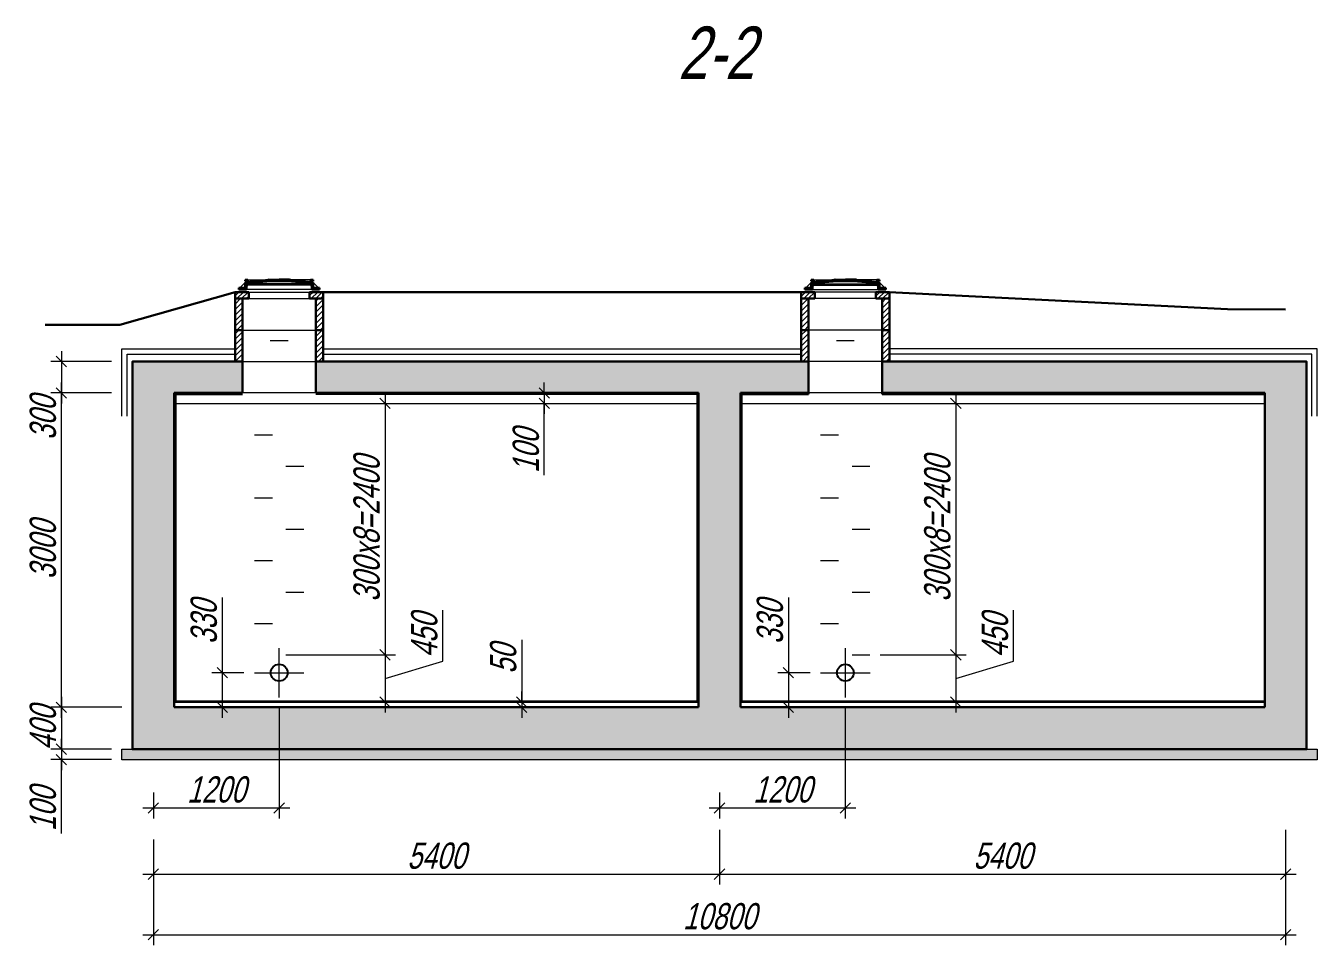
# Model space of a CAD drawing. Header units: millimetres. Extents: x 5929542 to 6152618, y 10240044 to 10382466.
# Drawn here: x 6032022 to 6044340, y 10287340 to 10296115 of the extents above; entities that cross this region are included whole.
import ezdxf

# ---------------------------------------------------------------- set-up
doc = ezdxf.new("R2010")
doc.units = ezdxf.units.MM
doc.header["$PDMODE"] = 35
doc.linetypes.add('GOST2.303 5', pattern=[24, 20, -1.5, 1, -1.5])
doc.linetypes.add('осевая', pattern=[50.8, 31.75, -6.35, 6.35, -6.35])
doc.layers.get('Defpoints').update_dxf_attribs({"color": 253})
for name, color, linetype, lineweight in [('Dimentions', 65, 'Continuous', 9), ('Tablica', 72, 'Continuous', 30), ('МОНОЛИТ', 5, 'Continuous', 30), ('Оси', 6, 'осевая', 9), ('Основная', 7, 'Continuous', 30), ('Построения', 7, 'Continuous', 13), ('Размеры', 172, 'Continuous', 13), ('Текст', 134, 'Continuous', 13), ('Тонкая', 67, 'Continuous', 9), ('Штрих монолита', 9, 'Continuous', 9), ('Штриховка стен', 255, 'Continuous', 13)]:
    doc.layers.add(name, color=color, linetype=linetype, lineweight=lineweight)
doc.styles.add('GOST 2.304', font='mipgost.ttf', dxfattribs={"width": 0.75, "oblique": 15})
doc.dimstyles.new('SPDS', dxfattribs={"dimtxt": 2.5, "dimasz": 1, "dimexe": 1, "dimexo": 1, "dimgap": 0.5, "dimtad": 1, "dimdec": 0, "dimrnd": 0.001, "dimtxsty": 'GOST 2.304', "dimblk": 'OBLIQUE', "dimcen": 2.5, "dimdle": 1, "dimclrd": 256, "dimclre": 256, "dimclrt": 256, "dimadec": 0, "dimazin": 2, "dimtfac": 0.75, "dimtdec": 0, "dimtmove": 1, "dimatfit": 3, "dimfxl": 1, "dimtolj": 1, "dimlwd": -1, "dimlwe": -1, "dimarcsym": 0})
pattern_1 = [(45, (5679103.565, 9992195.443), (-26.5165043, 26.5165043), [])]
pattern_2 = [(45, (5679103.565, 9991895.443), (-26.5165043, 26.5165043), [])]
pattern_3 = [(45, (5683404.27, 9992195.443), (-26.5165043, 26.5165043), [])]
pattern_4 = [(45, (5683404.27, 9991895.443), (-26.5165043, 26.5165043), [])]

# ---------------------------------------------------------------- blocks, each defined once
blk = doc.blocks.new('_Oblique')
at = {"color": 0, "linetype": 'ByBlock', "lineweight": -2}
blk.add_line((-0.5, -0.5), (0.5, 0.5), dxfattribs=at)
blk = doc.blocks.new('*D158')
at = {"layer": 'Defpoints', "color": 0, "ltscale": 100, "transparency": 16777216}
for p in [(6033239, 10288448), (6044039, 10288448), (6044039, 10287440)]:
    blk.add_point(p, dxfattribs=at)
at = {"layer": 'Размеры', "ltscale": 100, "transparency": 16777216}
for p, q in [((6033239, 10288348), (6033239, 10287340)), ((6044039, 10288348), (6044039, 10287340)), ((6033139, 10287440), (6044139, 10287440))]:
    blk.add_line(p, q, dxfattribs=at)
at = {"layer": 'Размеры', "ltscale": 100, "transparency": 16777216, "xscale": 100, "yscale": 100, "zscale": 100, "rotation": 180}
blk.add_blockref('_Oblique', (6033239, 10287440), dxfattribs=at)
at = {"layer": 'Размеры', "ltscale": 100, "transparency": 16777216, "xscale": 100, "yscale": 100, "zscale": 100}
blk.add_blockref('_Oblique', (6044039, 10287440), dxfattribs=at)
at = {"layer": 'Размеры', "ltscale": 100, "transparency": 16777216, "insert": (6038639, 10287615), "char_height": 250, "attachment_point": 5, "style": 'GOST 2.304'}
blk.add_mtext('\\A1;10800', dxfattribs=at)
blk = doc.blocks.new('*D151')
at = {"layer": 'Defpoints', "color": 0, "ltscale": 100, "transparency": 16777216}
for p in [(6033239, 10288348), (6038639, 10288143), (6038639, 10288018)]:
    blk.add_point(p, dxfattribs=at)
at = {"layer": 'Размеры', "ltscale": 100, "transparency": 16777216}
for p, q in [((6033239, 10288248), (6033239, 10287918)), ((6033139, 10288018), (6038739, 10288018)), ((6038639, 10288043), (6038639, 10287918))]:
    blk.add_line(p, q, dxfattribs=at)
at = {"layer": 'Размеры', "ltscale": 100, "transparency": 16777216, "xscale": 100, "yscale": 100, "zscale": 100, "rotation": 180}
blk.add_blockref('_Oblique', (6033239, 10288018), dxfattribs=at)
at = {"layer": 'Размеры', "ltscale": 100, "transparency": 16777216, "xscale": 100, "yscale": 100, "zscale": 100}
blk.add_blockref('_Oblique', (6038639, 10288018), dxfattribs=at)
at = {"layer": 'Размеры', "ltscale": 100, "transparency": 16777216, "insert": (6035939, 10288193), "char_height": 250, "attachment_point": 5, "style": 'GOST 2.304'}
blk.add_mtext('\\A1;5400', dxfattribs=at)
blk = doc.blocks.new('*D152')
at = {"layer": 'Defpoints', "color": 0, "ltscale": 100, "transparency": 16777216}
for p in [(6038639, 10288542), (6044039, 10288542), (6044039, 10288018)]:
    blk.add_point(p, dxfattribs=at)
at = {"layer": 'Размеры', "ltscale": 100, "transparency": 16777216}
for p, q in [((6038639, 10288442), (6038639, 10287918)), ((6044039, 10288442), (6044039, 10287918)), ((6038539, 10288018), (6044139, 10288018))]:
    blk.add_line(p, q, dxfattribs=at)
at = {"layer": 'Размеры', "ltscale": 100, "transparency": 16777216, "xscale": 100, "yscale": 100, "zscale": 100, "rotation": 180}
blk.add_blockref('_Oblique', (6038639, 10288018), dxfattribs=at)
at = {"layer": 'Размеры', "ltscale": 100, "transparency": 16777216, "xscale": 100, "yscale": 100, "zscale": 100}
blk.add_blockref('_Oblique', (6044039, 10288018), dxfattribs=at)
at = {"layer": 'Размеры', "ltscale": 100, "transparency": 16777216, "insert": (6041339, 10288193), "char_height": 250, "attachment_point": 5, "style": 'GOST 2.304'}
blk.add_mtext('\\A1;5400', dxfattribs=at)
blk = doc.blocks.new('*D147')
at = {"layer": 'Defpoints', "color": 0, "ltscale": 100, "transparency": 16777216}
for p in [(6032939, 10292911), (6032361, 10292611), (6032939, 10292611)]:
    blk.add_point(p, dxfattribs=at)
at = {"layer": 'Размеры', "ltscale": 100, "transparency": 16777216}
for p, q in [((6032361, 10293011), (6032361, 10292511)), ((6032839, 10292911), (6032261, 10292911)), ((6032839, 10292611), (6032261, 10292611))]:
    blk.add_line(p, q, dxfattribs=at)
at = {"layer": 'Размеры', "ltscale": 100, "transparency": 16777216, "xscale": 100, "yscale": 100, "zscale": 100}
for p, rotation in [((6032361, 10292911), 90), ((6032361, 10292611), 270)]:
    blk.add_blockref('_Oblique', p, dxfattribs=dict(at, rotation=rotation))
at = {"layer": 'Размеры', "ltscale": 100, "transparency": 16777216, "insert": (6032186, 10292370), "char_height": 250, "attachment_point": 5, "rotation": 90, "style": 'GOST 2.304'}
blk.add_mtext('\\A1;300', dxfattribs=at)
blk = doc.blocks.new('*D148')
at = {"layer": 'Defpoints', "color": 0, "ltscale": 100, "transparency": 16777216}
for p in [(6033039, 10289611), (6032361, 10289211), (6032850, 10289211)]:
    blk.add_point(p, dxfattribs=at)
at = {"layer": 'Размеры', "ltscale": 100, "transparency": 16777216}
for p, q in [((6032361, 10289711), (6032361, 10289111)), ((6032939, 10289611), (6032261, 10289611)), ((6032750, 10289211), (6032261, 10289211))]:
    blk.add_line(p, q, dxfattribs=at)
at = {"layer": 'Размеры', "ltscale": 100, "transparency": 16777216, "xscale": 100, "yscale": 100, "zscale": 100}
for p, rotation in [((6032361, 10289611), 90), ((6032361, 10289211), 270)]:
    blk.add_blockref('_Oblique', p, dxfattribs=dict(at, rotation=rotation))
at = {"layer": 'Размеры', "ltscale": 100, "transparency": 16777216, "insert": (6032186, 10289411), "char_height": 250, "attachment_point": 5, "rotation": 90, "style": 'GOST 2.304'}
blk.add_mtext('\\A1;400', dxfattribs=at)
blk = doc.blocks.new('*D157')
at = {"layer": 'Defpoints', "color": 0, "ltscale": 100, "transparency": 16777216}
for p in [(6032939, 10289211), (6032361, 10289111), (6032939, 10289111)]:
    blk.add_point(p, dxfattribs=at)
at = {"layer": 'Размеры', "ltscale": 100, "transparency": 16777216}
for p, q in [((6032361, 10289211), (6032361, 10289311)), ((6032839, 10289211), (6032261, 10289211)), ((6032361, 10289211), (6032361, 10289111)), ((6032361, 10289211), (6032361, 10289111)), ((6032839, 10289111), (6032261, 10289111)), ((6032361, 10289111), (6032361, 10289011)), ((6032361, 10288407), (6032361, 10289111))]:
    blk.add_line(p, q, dxfattribs=at)
at = {"layer": 'Размеры', "ltscale": 100, "transparency": 16777216, "xscale": 100, "yscale": 100, "zscale": 100}
for p, rotation in [((6032361, 10289211), 270), ((6032361, 10289111), 90)]:
    blk.add_blockref('_Oblique', p, dxfattribs=dict(at, rotation=rotation))
at = {"layer": 'Размеры', "ltscale": 100, "transparency": 16777216, "insert": (6032186, 10288638), "char_height": 250, "attachment_point": 5, "rotation": 90, "style": 'GOST 2.304'}
blk.add_mtext('\\A1;100', dxfattribs=at)
blk = doc.blocks.new('*D150')
at = {"layer": 'Defpoints', "color": 0, "ltscale": 100, "transparency": 16777216}
for p in [(6032361, 10292611), (6032750, 10292611), (6032750, 10289611)]:
    blk.add_point(p, dxfattribs=at)
at = {"layer": 'Размеры', "ltscale": 100, "transparency": 16777216}
for p, q in [((6032361, 10289511), (6032361, 10292711)), ((6032650, 10292611), (6032261, 10292611)), ((6032650, 10289611), (6032261, 10289611))]:
    blk.add_line(p, q, dxfattribs=at)
at = {"layer": 'Размеры', "ltscale": 100, "transparency": 16777216, "xscale": 100, "yscale": 100, "zscale": 100}
for p, rotation in [((6032361, 10292611), 90), ((6032361, 10289611), 270)]:
    blk.add_blockref('_Oblique', p, dxfattribs=dict(at, rotation=rotation))
at = {"layer": 'Размеры', "ltscale": 100, "transparency": 16777216, "insert": (6032186, 10291111), "char_height": 250, "attachment_point": 5, "rotation": 90, "style": 'GOST 2.304'}
blk.add_mtext('\\A1;3000', dxfattribs=at)
blk = doc.blocks.new('*D154')
at = {"layer": 'Defpoints', "color": 0, "ltscale": 100, "transparency": 16777216}
for p in [(6040062, 10292511), (6040073, 10290111), (6040893, 10290111)]:
    blk.add_point(p, dxfattribs=at)
at = {"layer": 'Размеры', "ltscale": 100, "transparency": 16777216}
for p, q in [((6040162, 10292511), (6040993, 10292511)), ((6040893, 10292611), (6040893, 10290011)), ((6040173, 10290111), (6040993, 10290111))]:
    blk.add_line(p, q, dxfattribs=at)
at = {"layer": 'Размеры', "ltscale": 100, "transparency": 16777216, "xscale": 100, "yscale": 100, "zscale": 100}
for p, rotation in [((6040893, 10292511), 90), ((6040893, 10290111), 270)]:
    blk.add_blockref('_Oblique', p, dxfattribs=dict(at, rotation=rotation))
at = {"layer": 'Размеры', "ltscale": 100, "transparency": 16777216, "insert": (6040718, 10291311), "char_height": 250, "attachment_point": 5, "rotation": 90, "style": 'GOST 2.304'}
blk.add_mtext('\\A1;300х8=2400', dxfattribs=at)
blk = doc.blocks.new('*D149')
at = {"layer": 'Defpoints', "color": 0, "ltscale": 100, "transparency": 16777216}
for p in [(6040073, 10290111), (6040660, 10289661), (6040893, 10289661)]:
    blk.add_point(p, dxfattribs=at)
at = {"layer": 'Размеры', "ltscale": 100, "transparency": 16777216}
for p, q in [((6041443, 10290051), (6041443, 10290539)), ((6040893, 10290211), (6040893, 10289561)), ((6040173, 10290111), (6040993, 10290111)), ((6040893, 10289886), (6041443, 10290051)), ((6040760, 10289661), (6040993, 10289661))]:
    blk.add_line(p, q, dxfattribs=at)
at = {"layer": 'Размеры', "ltscale": 100, "transparency": 16777216, "xscale": 100, "yscale": 100, "zscale": 100}
for p, rotation in [((6040893, 10290111), 90), ((6040893, 10289661), 270)]:
    blk.add_blockref('_Oblique', p, dxfattribs=dict(at, rotation=rotation))
at = {"layer": 'Размеры', "ltscale": 100, "transparency": 16777216, "insert": (6041268, 10290295), "char_height": 250, "attachment_point": 5, "rotation": 90, "style": 'GOST 2.304'}
blk.add_mtext('\\A1;450', dxfattribs=at)
blk = doc.blocks.new('*D153')
at = {"layer": 'Defpoints', "color": 0, "ltscale": 100, "transparency": 16777216}
for p in [(6039839, 10289705), (6038639, 10288898), (6039839, 10288650)]:
    blk.add_point(p, dxfattribs=at)
at = {"layer": 'Размеры', "ltscale": 100, "transparency": 16777216}
for p, q in [((6039839, 10289605), (6039839, 10288550)), ((6038639, 10288798), (6038639, 10288550)), ((6038539, 10288650), (6039939, 10288650))]:
    blk.add_line(p, q, dxfattribs=at)
at = {"layer": 'Размеры', "ltscale": 100, "transparency": 16777216, "xscale": 100, "yscale": 100, "zscale": 100, "rotation": 180}
blk.add_blockref('_Oblique', (6038639, 10288650), dxfattribs=at)
at = {"layer": 'Размеры', "ltscale": 100, "transparency": 16777216, "xscale": 100, "yscale": 100, "zscale": 100}
blk.add_blockref('_Oblique', (6039839, 10288650), dxfattribs=at)
at = {"layer": 'Размеры', "ltscale": 100, "transparency": 16777216, "insert": (6039239, 10288825), "char_height": 250, "attachment_point": 5, "style": 'GOST 2.304'}
blk.add_mtext('\\A1;1200', dxfattribs=at)
blk = doc.blocks.new('*D155')
at = {"layer": 'Defpoints', "color": 0, "ltscale": 100, "transparency": 16777216}
for p in [(6036953, 10292611), (6036953, 10292511), (6036968, 10292511)]:
    blk.add_point(p, dxfattribs=at)
at = {"layer": 'Размеры', "ltscale": 100, "transparency": 16777216}
for p, q in [((6036968, 10292611), (6036968, 10292711)), ((6036968, 10292611), (6036968, 10292511)), ((6036968, 10292611), (6036968, 10292511)), ((6036968, 10292511), (6036968, 10292411)), ((6036968, 10291825), (6036968, 10292511)), ((6037053, 10292611), (6037068, 10292611)), ((6037053, 10292511), (6037068, 10292511))]:
    blk.add_line(p, q, dxfattribs=at)
at = {"layer": 'Размеры', "ltscale": 100, "transparency": 16777216, "xscale": 100, "yscale": 100, "zscale": 100}
for p, rotation in [((6036968, 10292611), 270), ((6036968, 10292511), 90)]:
    blk.add_blockref('_Oblique', p, dxfattribs=dict(at, rotation=rotation))
at = {"layer": 'Размеры', "ltscale": 100, "transparency": 16777216, "insert": (6036793, 10292056), "char_height": 250, "attachment_point": 5, "rotation": 90, "style": 'GOST 2.304'}
blk.add_mtext('\\A1;100', dxfattribs=at)
blk = doc.blocks.new('*D156')
at = {"layer": 'Defpoints', "color": 0, "ltscale": 100, "transparency": 16777216}
for p in [(6036752, 10289611), (6036929, 10289661), (6036929, 10289611)]:
    blk.add_point(p, dxfattribs=at)
at = {"layer": 'Размеры', "ltscale": 100, "transparency": 16777216}
for p, q in [((6036752, 10290254), (6036752, 10289661)), ((6036752, 10289661), (6036752, 10289761)), ((6036829, 10289661), (6036652, 10289661)), ((6036829, 10289611), (6036652, 10289611)), ((6036752, 10289661), (6036752, 10289611)), ((6036752, 10289661), (6036752, 10289611)), ((6036752, 10289611), (6036752, 10289511))]:
    blk.add_line(p, q, dxfattribs=at)
at = {"layer": 'Размеры', "ltscale": 100, "transparency": 16777216, "xscale": 100, "yscale": 100, "zscale": 100}
for p, rotation in [((6036752, 10289661), 270), ((6036752, 10289611), 90)]:
    blk.add_blockref('_Oblique', p, dxfattribs=dict(at, rotation=rotation))
at = {"layer": 'Размеры', "ltscale": 100, "transparency": 16777216, "insert": (6036577, 10290070), "char_height": 250, "attachment_point": 5, "rotation": 90, "style": 'GOST 2.304'}
blk.add_mtext('\\A1;50', dxfattribs=at)
blk = doc.blocks.new('*D164')
at = {"layer": 'Defpoints', "color": 0, "ltscale": 100, "transparency": 16777216}
for p in [(6034203, 10289941), (6033896, 10289611), (6034203, 10289611)]:
    blk.add_point(p, dxfattribs=at)
at = {"layer": 'Размеры', "ltscale": 100, "transparency": 16777216}
for p, q in [((6033896, 10290659), (6033896, 10289941)), ((6033896, 10290041), (6033896, 10289511)), ((6034103, 10289941), (6033796, 10289941)), ((6034103, 10289611), (6033796, 10289611))]:
    blk.add_line(p, q, dxfattribs=at)
at = {"layer": 'Размеры', "ltscale": 100, "transparency": 16777216, "xscale": 100, "yscale": 100, "zscale": 100}
for p, rotation in [((6033896, 10289941), 90), ((6033896, 10289611), 270)]:
    blk.add_blockref('_Oblique', p, dxfattribs=dict(at, rotation=rotation))
at = {"layer": 'Размеры', "ltscale": 100, "transparency": 16777216, "insert": (6033721, 10290422), "char_height": 250, "attachment_point": 5, "rotation": 90, "style": 'GOST 2.304'}
blk.add_mtext('\\A1;330', dxfattribs=at)
blk = doc.blocks.new('*D165')
at = {"layer": 'Defpoints', "color": 0, "ltscale": 100, "transparency": 16777216}
for p in [(6039604, 10289941), (6039296, 10289611), (6039604, 10289611)]:
    blk.add_point(p, dxfattribs=at)
at = {"layer": 'Размеры', "ltscale": 100, "transparency": 16777216}
for p, q in [((6039296, 10290659), (6039296, 10289941)), ((6039296, 10290041), (6039296, 10289511)), ((6039504, 10289941), (6039196, 10289941)), ((6039504, 10289611), (6039196, 10289611))]:
    blk.add_line(p, q, dxfattribs=at)
at = {"layer": 'Размеры', "ltscale": 100, "transparency": 16777216, "xscale": 100, "yscale": 100, "zscale": 100}
for p, rotation in [((6039296, 10289941), 90), ((6039296, 10289611), 270)]:
    blk.add_blockref('_Oblique', p, dxfattribs=dict(at, rotation=rotation))
at = {"layer": 'Размеры', "ltscale": 100, "transparency": 16777216, "insert": (6039121, 10290422), "char_height": 250, "attachment_point": 5, "rotation": 90, "style": 'GOST 2.304'}
blk.add_mtext('\\A1;330', dxfattribs=at)
blk = doc.blocks.new('*D166')
at = {"layer": 'Defpoints', "color": 0, "ltscale": 100, "transparency": 16777216}
for p in [(6034439, 10289705), (6033239, 10288898), (6034439, 10288650)]:
    blk.add_point(p, dxfattribs=at)
at = {"layer": 'Размеры', "ltscale": 100, "transparency": 16777216}
for p, q in [((6034439, 10289605), (6034439, 10288550)), ((6033239, 10288798), (6033239, 10288550)), ((6033139, 10288650), (6034539, 10288650))]:
    blk.add_line(p, q, dxfattribs=at)
at = {"layer": 'Размеры', "ltscale": 100, "transparency": 16777216, "xscale": 100, "yscale": 100, "zscale": 100, "rotation": 180}
blk.add_blockref('_Oblique', (6033239, 10288650), dxfattribs=at)
at = {"layer": 'Размеры', "ltscale": 100, "transparency": 16777216, "xscale": 100, "yscale": 100, "zscale": 100}
blk.add_blockref('_Oblique', (6034439, 10288650), dxfattribs=at)
at = {"layer": 'Размеры', "ltscale": 100, "transparency": 16777216, "insert": (6033839, 10288825), "char_height": 250, "attachment_point": 5, "style": 'GOST 2.304'}
blk.add_mtext('\\A1;1200', dxfattribs=at)
blk = doc.blocks.new('*D168')
at = {"layer": 'Defpoints', "color": 0, "ltscale": 100, "transparency": 16777216}
for p in [(6034674, 10292511), (6034553, 10290111), (6035449, 10290111)]:
    blk.add_point(p, dxfattribs=at)
at = {"layer": 'Размеры', "ltscale": 100, "transparency": 16777216}
for p, q in [((6034774, 10292511), (6035549, 10292511)), ((6035449, 10292611), (6035449, 10290011)), ((6034653, 10290111), (6035549, 10290111))]:
    blk.add_line(p, q, dxfattribs=at)
at = {"layer": 'Размеры', "ltscale": 100, "transparency": 16777216, "xscale": 100, "yscale": 100, "zscale": 100}
for p, rotation in [((6035449, 10292511), 90), ((6035449, 10290111), 270)]:
    blk.add_blockref('_Oblique', p, dxfattribs=dict(at, rotation=rotation))
at = {"layer": 'Размеры', "ltscale": 100, "transparency": 16777216, "insert": (6035274, 10291311), "char_height": 250, "attachment_point": 5, "rotation": 90, "style": 'GOST 2.304'}
blk.add_mtext('\\A1;300х8=2400', dxfattribs=at)
blk = doc.blocks.new('*D167')
at = {"layer": 'Defpoints', "color": 0, "ltscale": 100, "transparency": 16777216}
for p in [(6034553, 10290111), (6034718, 10289661), (6035449, 10289661)]:
    blk.add_point(p, dxfattribs=at)
at = {"layer": 'Размеры', "ltscale": 100, "transparency": 16777216}
for p, q in [((6035999, 10290051), (6035999, 10290539)), ((6035449, 10290211), (6035449, 10289561)), ((6034653, 10290111), (6035549, 10290111)), ((6035449, 10289886), (6035999, 10290051)), ((6034818, 10289661), (6035549, 10289661))]:
    blk.add_line(p, q, dxfattribs=at)
at = {"layer": 'Размеры', "ltscale": 100, "transparency": 16777216, "xscale": 100, "yscale": 100, "zscale": 100}
for p, rotation in [((6035449, 10290111), 90), ((6035449, 10289661), 270)]:
    blk.add_blockref('_Oblique', p, dxfattribs=dict(at, rotation=rotation))
at = {"layer": 'Размеры', "ltscale": 100, "transparency": 16777216, "insert": (6035824, 10290295), "char_height": 250, "attachment_point": 5, "rotation": 90, "style": 'GOST 2.304'}
blk.add_mtext('\\A1;450', dxfattribs=at)

msp = doc.modelspace()

# ---------------------------------------------------------------- hatches: boundary and pattern name
at = {"layer": 'Dimentions', "ltscale": 0.5}
h = msp.add_hatch(dxfattribs=at)
h.set_pattern_fill('ANSI31', color=256, scale=100, style=0)
h.set_pattern_definition([(45, (5945449.803, 8887561.624), (-8.83883476, 8.83883476), [])])
h.paths.add_polyline_path([(6034763.75068, 10293664.16877), (6034751.75068, 10293664.16877), (6034751.75068, 10293651.16877), (6034738.75068, 10293651.16877), (6034738.75068, 10293639.16877), (6034744.75068, 10293639.16877, -0.4142135624), (6034750.75068, 10293633.16877), (6034750.75068, 10293598.16877), (6034823.75068, 10293598.16877), (6034823.75068, 10293613.16877), (6034763.75068, 10293613.16877)])
edge = h.paths.add_edge_path()
edge.add_arc((6034438.75068, 10291869.16877), 1822, 93.335227165, 99.477148356)
edge.add_line((6034138.75068, 10293666.30093), (6034138.75068, 10293691.16877))
edge.add_line((6034138.75068, 10293691.16877), (6034126.75068, 10293691.16877))
edge.add_line((6034126.75068, 10293691.16877), (6034126.75068, 10293652.07538))
edge.add_arc((6034438.75068, 10291869.16877), 1810, 90, 99.925975548, ccw=False)
edge.add_line((6034438.75068, 10293679.16877), (6034438.75068, 10293691.16877))
edge.add_arc((6034438.75068, 10291869.16877), 1822, 90, 92.957297131)
edge.add_line((6034344.75068, 10293688.74234), (6034338.75068, 10293696.16877))
edge.add_line((6034338.75068, 10293696.16877), (6034332.75068, 10293688.08273))
edge = h.paths.add_edge_path()
edge.add_arc((6034438.75068, 10291869.16877), 1822, 80.522851644, 86.664772835)
edge.add_line((6034544.75068, 10293688.08273), (6034538.75068, 10293696.16877))
edge.add_line((6034538.75068, 10293696.16877), (6034532.75068, 10293688.74234))
edge.add_arc((6034438.75068, 10291869.16877), 1822, 87.042702869, 90)
edge.add_line((6034438.75068, 10293691.16877), (6034438.75068, 10293679.16877))
edge.add_arc((6034438.75068, 10291869.16877), 1810, 80.074024452, 90, ccw=False)
edge.add_line((6034750.75068, 10293652.07538), (6034750.75068, 10293679.16877))
edge.add_line((6034750.75068, 10293679.16877), (6034763.75068, 10293679.16877))
edge.add_line((6034763.75068, 10293679.16877), (6034763.75068, 10293691.16877))
edge.add_line((6034763.75068, 10293691.16877), (6034738.75068, 10293691.16877))
edge.add_line((6034738.75068, 10293691.16877), (6034738.75068, 10293666.30093))
edge = h.paths.add_edge_path()
edge.add_line((6034125.75068, 10293664.16877), (6034113.75068, 10293664.16877))
edge.add_line((6034113.75068, 10293664.16877), (6034113.75068, 10293613.16877))
edge.add_line((6034113.75068, 10293613.16877), (6034053.75068, 10293613.16877))
edge.add_line((6034053.75068, 10293613.16877), (6034053.75068, 10293598.16877))
edge.add_line((6034053.75068, 10293598.16877), (6034126.75068, 10293598.16877))
edge.add_line((6034126.75068, 10293598.16877), (6034126.75068, 10293633.16877))
edge.add_arc((6034132.75068, 10293633.16877), 6, 89.999999998, 180, ccw=False)
edge.add_line((6034132.75068, 10293639.16877), (6034138.75068, 10293639.16877))
edge.add_line((6034138.75068, 10293639.16877), (6034138.75068, 10293651.16877))
edge.add_line((6034138.75068, 10293651.16877), (6034125.75068, 10293651.16877))
edge.add_line((6034125.75068, 10293651.16877), (6034125.75068, 10293664.16877))
h = msp.add_hatch(dxfattribs=at)
h.set_pattern_fill('ANSI31', color=256, scale=100, style=0)
h.set_pattern_definition([(45, (5949750.507, 8887561.624), (-8.83883476, 8.83883476), [])])
h.paths.add_polyline_path([(6039514.45429, 10293664.16877), (6039526.45429, 10293664.16877), (6039526.45429, 10293651.16877), (6039539.45429, 10293651.16877), (6039539.45429, 10293639.16877), (6039533.45429, 10293639.16877, 0.4142135624), (6039527.45429, 10293633.16877), (6039527.45429, 10293598.16877), (6039454.45429, 10293598.16877), (6039454.45429, 10293613.16877), (6039514.45429, 10293613.16877)])
edge = h.paths.add_edge_path()
edge.add_arc((6039839.45429, 10291869.16877), 1822, 440.522851644, 446.664772835, ccw=False)
edge.add_line((6040139.45429, 10293666.30093), (6040139.45429, 10293691.16877))
edge.add_line((6040139.45429, 10293691.16877), (6040151.45429, 10293691.16877))
edge.add_line((6040151.45429, 10293691.16877), (6040151.45429, 10293652.07538))
edge.add_arc((6039839.45429, 10291869.16877), 1810, 440.074024452, 450)
edge.add_line((6039839.45429, 10293679.16877), (6039839.45429, 10293691.16877))
edge.add_arc((6039839.45429, 10291869.16877), 1822, 447.042702869, 450, ccw=False)
edge.add_line((6039933.45429, 10293688.74234), (6039939.45429, 10293696.16877))
edge.add_line((6039939.45429, 10293696.16877), (6039945.45429, 10293688.08273))
edge = h.paths.add_edge_path()
edge.add_arc((6039839.45429, 10291869.16877), 1822, 453.335227165, 459.477148356, ccw=False)
edge.add_line((6039733.45429, 10293688.08273), (6039739.45429, 10293696.16877))
edge.add_line((6039739.45429, 10293696.16877), (6039745.45429, 10293688.74234))
edge.add_arc((6039839.45429, 10291869.16877), 1822, 450, 452.957297131, ccw=False)
edge.add_line((6039839.45429, 10293691.16877), (6039839.45429, 10293679.16877))
edge.add_arc((6039839.45429, 10291869.16877), 1810, 450, 459.925975548)
edge.add_line((6039527.45429, 10293652.07538), (6039527.45429, 10293679.16877))
edge.add_line((6039527.45429, 10293679.16877), (6039514.45429, 10293679.16877))
edge.add_line((6039514.45429, 10293679.16877), (6039514.45429, 10293691.16877))
edge.add_line((6039514.45429, 10293691.16877), (6039539.45429, 10293691.16877))
edge.add_line((6039539.45429, 10293691.16877), (6039539.45429, 10293666.30093))
edge = h.paths.add_edge_path()
edge.add_line((6040152.45429, 10293664.16877), (6040164.45429, 10293664.16877))
edge.add_line((6040164.45429, 10293664.16877), (6040164.45429, 10293613.16877))
edge.add_line((6040164.45429, 10293613.16877), (6040224.45429, 10293613.16877))
edge.add_line((6040224.45429, 10293613.16877), (6040224.45429, 10293598.16877))
edge.add_line((6040224.45429, 10293598.16877), (6040151.45429, 10293598.16877))
edge.add_line((6040151.45429, 10293598.16877), (6040151.45429, 10293633.16877))
edge.add_arc((6040145.45429, 10293633.16877), 6, 360, 450.000000002)
edge.add_line((6040145.45429, 10293639.16877), (6040139.45429, 10293639.16877))
edge.add_line((6040139.45429, 10293639.16877), (6040139.45429, 10293651.16877))
edge.add_line((6040139.45429, 10293651.16877), (6040152.45429, 10293651.16877))
edge.add_line((6040152.45429, 10293651.16877), (6040152.45429, 10293664.16877))
at = {"layer": 'Построения', "ltscale": 100}
h = msp.add_hatch(dxfattribs=at)
h.set_pattern_fill('ANSI36', color=256, scale=25)
h.paths.add_polyline_path([(6034088.75068, 10292610.66877), (6034088.75068, 10292910.66877), (6033038.75068, 10292910.66877), (6033038.75068, 10292610.66877), (6033038.75068, 10289610.66877), (6033038.75068, 10289210.66877), (6044239.45429, 10289210.66877), (6044239.45429, 10289610.66877), (6044239.45429, 10292610.66877), (6044239.45429, 10292910.66877), (6040189.45429, 10292910.66877), (6040189.45429, 10292610.66877), (6043839.45429, 10292610.66877), (6043839.45429, 10289610.66877), (6038839.45429, 10289610.66877), (6038839.10249, 10292610.61959), (6039489.47884, 10292610.61169), (6039489.45429, 10292910.66877), (6034788.75068, 10292910.66877), (6034788.75068, 10292610.66877), (6038439.10249, 10292610.62445), (6038439.45429, 10289610.66877), (6033438.75068, 10289610.66877), (6033438.75068, 10292610.66877)])
h = msp.add_hatch(dxfattribs=at)
h.set_pattern_fill('ANSI36', color=256, scale=10)
h.set_pattern_definition([(45, (20883.448, 1000), (16.83798023, 61.73926083), [79.375, -15.875, 0, -15.875])])
h.paths.add_polyline_path([(6032938.75068, 10289210.66877), (6044339.45429, 10289210.66877), (6044339.45429, 10289110.66877), (6032938.75068, 10289110.66877)])
at = {"layer": 'Штрих монолита', "ltscale": 0.5}
h = msp.add_hatch(dxfattribs=at)
h.set_pattern_fill('ANSI31', color=256, scale=250, style=0)
h.set_pattern_definition([(45, (5831462.73, 9890295.315), (-22.097087, 22.097087), [])])
h.paths.add_polyline_path([(6034148.75068, 10293510.66877), (6034148.75068, 10293573.16877), (6034018.75068, 10293573.16877), (6034018.75068, 10293510.66877)])
h.paths.add_polyline_path([(6034858.75068, 10293510.66877), (6034858.75068, 10293573.16877), (6034728.75068, 10293573.16877), (6034728.75068, 10293510.66877)])
h = msp.add_hatch(dxfattribs=at)
h.set_pattern_fill('ANSI31', color=256, scale=250, style=0)
h.set_pattern_definition([(45, (5835763.432, 9890295.315), (-22.097087, 22.097087), [])])
h.paths.add_polyline_path([(6040129.45429, 10293510.66877), (6040129.45429, 10293573.16877), (6040259.45429, 10293573.16877), (6040259.45429, 10293510.66877)])
h.paths.add_polyline_path([(6039419.45429, 10293510.66877), (6039419.45429, 10293573.16877), (6039549.45429, 10293573.16877), (6039549.45429, 10293510.66877)])
at = {"layer": 'Штриховка стен', "ltscale": 0.5}
h = msp.add_hatch(dxfattribs=at)
h.set_pattern_fill('ANSI31', color=256, scale=300, style=0)
h.set_pattern_definition(pattern_2)
h.paths.add_polyline_path([(6034088.75068, 10293510.66877), (6034018.75068, 10293510.66877), (6034018.75068, 10293210.66877), (6034088.75068, 10293210.66877)])
h = msp.add_hatch(dxfattribs=at)
h.set_pattern_fill('ANSI31', color=256, scale=300, style=0)
h.set_pattern_definition(pattern_2)
h.paths.add_polyline_path([(6034858.75068, 10293510.66877), (6034788.75068, 10293510.66877), (6034788.75068, 10293210.66877), (6034858.75068, 10293210.66877)])
h = msp.add_hatch(dxfattribs=at)
h.set_pattern_fill('ANSI31', color=256, scale=300, style=0)
h.set_pattern_definition(pattern_4)
h.paths.add_polyline_path([(6039419.45429, 10293210.66877), (6039489.45429, 10293210.66877), (6039489.45429, 10293510.66877), (6039419.45429, 10293510.66877)])
h = msp.add_hatch(dxfattribs=at)
h.set_pattern_fill('ANSI31', color=256, scale=300, style=0)
h.set_pattern_definition(pattern_4)
h.paths.add_polyline_path([(6040189.45429, 10293210.66877), (6040259.45429, 10293210.66877), (6040259.45429, 10293510.66877), (6040189.45429, 10293510.66877)])
h = msp.add_hatch(dxfattribs=at)
h.set_pattern_fill('ANSI31', color=256, scale=300, style=0)
h.set_pattern_definition(pattern_1)
h.paths.add_polyline_path([(6034018.75068, 10292910.66877), (6034088.75068, 10292910.66877), (6034088.75068, 10293210.66877), (6034018.75068, 10293210.66877)])
h = msp.add_hatch(dxfattribs=at)
h.set_pattern_fill('ANSI31', color=256, scale=300, style=0)
h.set_pattern_definition(pattern_1)
h.paths.add_polyline_path([(6034858.75068, 10292910.66877), (6034858.75068, 10293210.66877), (6034788.75068, 10293210.66877), (6034788.75068, 10292910.66877)])
h = msp.add_hatch(dxfattribs=at)
h.set_pattern_fill('ANSI31', color=256, scale=300, style=0)
h.set_pattern_definition(pattern_3)
h.paths.add_polyline_path([(6039419.45429, 10292910.66877), (6039419.45429, 10293210.66877), (6039489.45429, 10293210.66877), (6039489.45429, 10292910.66877)])
h = msp.add_hatch(dxfattribs=at)
h.set_pattern_fill('ANSI31', color=256, scale=300, style=0)
h.set_pattern_definition(pattern_3)
h.paths.add_polyline_path([(6040259.45429, 10292910.66877), (6040189.45429, 10292910.66877), (6040189.45429, 10293210.66877), (6040259.45429, 10293210.66877)])

# ---------------------------------------------------------------- linework, layer by layer
for centre in [(6034438.75068, 10289940.66877), (6039839.45429, 10289940.66877)]:
    msp.add_circle(centre, 80)
at = {"layer": 'Dimentions', "ltscale": 0.5}
for p, q in [((6034113.75068, 10293664.16877), (6034062.98145, 10293613.16877)), ((6034738.75068, 10293651.16877), (6034138.75068, 10293651.16877)), ((6034738.75068, 10293639.16877), (6034138.75068, 10293639.16877)), ((6034338.75068, 10293696.16877), (6034438.75068, 10293696.16877)), ((6039539.45429, 10293651.16877), (6040139.45429, 10293651.16877)), ((6039539.45429, 10293639.16877), (6040139.45429, 10293639.16877)), ((6039939.45429, 10293696.16877), (6039839.45429, 10293696.16877)), ((6040164.45429, 10293664.16877), (6040215.22352, 10293613.16877)), ((6034750.75068, 10293598.16877), (6034126.75068, 10293598.16877)), ((6034148.75068, 10293573.16877), (6034728.75068, 10293573.16877)), ((6034148.75068, 10293510.66877), (6034728.75068, 10293510.66877)), ((6039527.45429, 10293598.16877), (6040151.45429, 10293598.16877)), ((6040129.45429, 10293573.16877), (6039549.45429, 10293573.16877)), ((6040129.45429, 10293510.66877), (6039549.45429, 10293510.66877)), ((6034088.75068, 10293210.66877), (6034788.75068, 10293210.66877)), ((6034088.75068, 10293210.66877), (6034788.75068, 10293210.66877)), ((6040189.45429, 10293210.66877), (6039489.45429, 10293210.66877)), ((6040189.45429, 10293210.66877), (6039489.45429, 10293210.66877)), ((6034088.75068, 10292910.66877), (6034788.75068, 10292910.66877)), ((6040189.45429, 10292910.66877), (6039489.45429, 10292910.66877)), ((6039603.34233, 10292210.66055), (6039773.34233, 10292210.66055)), ((6039903.34233, 10291910.66055), (6040073.34233, 10291910.66055)), ((6039603.34233, 10291610.66055), (6039773.34233, 10291610.66055)), ((6039903.34233, 10291310.66055), (6040073.34233, 10291310.66055)), ((6039603.34233, 10291010.66055), (6039773.34233, 10291010.66055)), ((6039903.34233, 10290710.66055), (6040073.34233, 10290710.66055)), ((6039603.34233, 10290410.66055), (6039773.34233, 10290410.66055)), ((6039903.34233, 10290110.66055), (6040073.34233, 10290110.66055))]:
    msp.add_line(p, q, dxfattribs=at)
at = {"layer": 'Tablica', "ltscale": 110}
for p, q in [((6034053.75068, 10293613.16877), (6034053.75068, 10293598.16877)), ((6034053.75068, 10293613.16877), (6034113.75068, 10293613.16877)), ((6034113.75068, 10293691.16877), (6034138.75068, 10293691.16877)), ((6034113.75068, 10293691.16877), (6034113.75068, 10293679.16877)), ((6034113.75068, 10293679.16877), (6034125.75068, 10293679.16877)), ((6034113.75068, 10293679.16877), (6034126.75068, 10293679.16877)), ((6034113.75068, 10293664.16877), (6034113.75068, 10293613.16877)), ((6034113.75068, 10293664.16877), (6034125.75068, 10293664.16877)), ((6034125.75068, 10293664.16877), (6034125.75068, 10293651.16877)), ((6034125.75068, 10293651.16877), (6034138.75068, 10293651.16877)), ((6034126.75068, 10293679.16877), (6034126.75068, 10293652.07538)), ((6034126.75068, 10293633.16877), (6034126.75068, 10293598.16877)), ((6034132.75068, 10293639.16877), (6034138.75068, 10293639.16877)), ((6034138.75068, 10293691.16877), (6034138.75068, 10293666.30093)), ((6034138.75068, 10293651.16877), (6034138.75068, 10293639.16877)), ((6034332.75068, 10293688.08273), (6034338.75068, 10293696.16877)), ((6034338.75068, 10293696.16877), (6034344.75068, 10293688.74234)), ((6034532.75068, 10293688.74234), (6034538.75068, 10293696.16877)), ((6034538.75068, 10293696.16877), (6034544.75068, 10293688.08273)), ((6034763.75068, 10293691.16877), (6034738.75068, 10293691.16877)), ((6034738.75068, 10293691.16877), (6034738.75068, 10293666.30093)), ((6034738.75068, 10293651.16877), (6034738.75068, 10293639.16877)), ((6034751.75068, 10293651.16877), (6034738.75068, 10293651.16877)), ((6034738.75068, 10293639.16877), (6034744.75068, 10293639.16877)), ((6034750.75068, 10293679.16877), (6034750.75068, 10293652.07538)), ((6034763.75068, 10293679.16877), (6034750.75068, 10293679.16877)), ((6034750.75068, 10293633.16877), (6034750.75068, 10293598.16877)), ((6034751.75068, 10293664.16877), (6034751.75068, 10293651.16877)), ((6034763.75068, 10293664.16877), (6034751.75068, 10293664.16877)), ((6034763.75068, 10293691.16877), (6034763.75068, 10293679.16877)), ((6034763.75068, 10293664.16877), (6034763.75068, 10293613.16877)), ((6034823.75068, 10293613.16877), (6034763.75068, 10293613.16877)), ((6034823.75068, 10293613.16877), (6034823.75068, 10293598.16877)), ((6039454.45429, 10293613.16877), (6039454.45429, 10293598.16877)), ((6039454.45429, 10293613.16877), (6039514.45429, 10293613.16877)), ((6039514.45429, 10293691.16877), (6039539.45429, 10293691.16877)), ((6039514.45429, 10293691.16877), (6039514.45429, 10293679.16877)), ((6039514.45429, 10293679.16877), (6039527.45429, 10293679.16877)), ((6039514.45429, 10293664.16877), (6039514.45429, 10293613.16877)), ((6039514.45429, 10293664.16877), (6039526.45429, 10293664.16877)), ((6039526.45429, 10293664.16877), (6039526.45429, 10293651.16877)), ((6039526.45429, 10293651.16877), (6039539.45429, 10293651.16877)), ((6039527.45429, 10293679.16877), (6039527.45429, 10293652.07538)), ((6039527.45429, 10293633.16877), (6039527.45429, 10293598.16877)), ((6039539.45429, 10293639.16877), (6039533.45429, 10293639.16877)), ((6039539.45429, 10293691.16877), (6039539.45429, 10293666.30093)), ((6039539.45429, 10293651.16877), (6039539.45429, 10293639.16877)), ((6039739.45429, 10293696.16877), (6039733.45429, 10293688.08273)), ((6039745.45429, 10293688.74234), (6039739.45429, 10293696.16877)), ((6039939.45429, 10293696.16877), (6039933.45429, 10293688.74234)), ((6039945.45429, 10293688.08273), (6039939.45429, 10293696.16877)), ((6040139.45429, 10293691.16877), (6040139.45429, 10293666.30093)), ((6040164.45429, 10293691.16877), (6040139.45429, 10293691.16877)), ((6040139.45429, 10293651.16877), (6040139.45429, 10293639.16877)), ((6040152.45429, 10293651.16877), (6040139.45429, 10293651.16877)), ((6040145.45429, 10293639.16877), (6040139.45429, 10293639.16877)), ((6040151.45429, 10293679.16877), (6040151.45429, 10293652.07538)), ((6040164.45429, 10293679.16877), (6040151.45429, 10293679.16877)), ((6040151.45429, 10293633.16877), (6040151.45429, 10293598.16877)), ((6040164.45429, 10293679.16877), (6040152.45429, 10293679.16877)), ((6040152.45429, 10293664.16877), (6040152.45429, 10293651.16877)), ((6040164.45429, 10293664.16877), (6040152.45429, 10293664.16877)), ((6040164.45429, 10293691.16877), (6040164.45429, 10293679.16877)), ((6040164.45429, 10293664.16877), (6040164.45429, 10293613.16877)), ((6040224.45429, 10293613.16877), (6040164.45429, 10293613.16877)), ((6040224.45429, 10293613.16877), (6040224.45429, 10293598.16877)), ((6034018.75068, 10293573.16877), (6034018.75068, 10293510.66877)), ((6034018.75068, 10293573.16877), (6034148.75068, 10293573.16877)), ((6034018.75068, 10293510.66877), (6034148.75068, 10293510.66877)), ((6034053.75068, 10293598.16877), (6034126.75068, 10293598.16877)), ((6034148.75068, 10293573.16877), (6034148.75068, 10293510.66877)), ((6034728.75068, 10293573.16877), (6034728.75068, 10293510.66877)), ((6034728.75068, 10293573.16877), (6034858.75068, 10293573.16877)), ((6034728.75068, 10293510.66877), (6034858.75068, 10293510.66877)), ((6034750.75068, 10293598.16877), (6034823.75068, 10293598.16877)), ((6034858.75068, 10293573.16877), (6034858.75068, 10293510.66877)), ((6039419.45429, 10293573.16877), (6039419.45429, 10293510.66877)), ((6039549.45429, 10293573.16877), (6039419.45429, 10293573.16877)), ((6039549.45429, 10293510.66877), (6039419.45429, 10293510.66877)), ((6039527.45429, 10293598.16877), (6039454.45429, 10293598.16877)), ((6039549.45429, 10293573.16877), (6039549.45429, 10293510.66877)), ((6040129.45429, 10293573.16877), (6040129.45429, 10293510.66877)), ((6040259.45429, 10293573.16877), (6040129.45429, 10293573.16877)), ((6040259.45429, 10293510.66877), (6040129.45429, 10293510.66877)), ((6040224.45429, 10293598.16877), (6040151.45429, 10293598.16877)), ((6040259.45429, 10293573.16877), (6040259.45429, 10293510.66877))]:
    msp.add_line(p, q, dxfattribs=at)
for centre, radius, start, end in [((6034438.75068, 10291869.16877), 1810, 80.07402447, 99.92597553), ((6034132.75068, 10293633.16877), 6, 90, 180), ((6034438.75068, 10291869.16877), 1822, 93.335227188, 99.477148349), ((6034438.75068, 10291869.16877), 1822, 87.042702843, 92.957297157), ((6034438.75068, 10291869.16877), 1822, 80.522851651, 86.664772812), ((6034744.75068, 10293633.16877), 6, 0, 90), ((6039839.45429, 10291869.16877), 1810, 80.07402447, 99.92597553), ((6039533.45429, 10293633.16877), 6, 90, 180), ((6039839.45429, 10291869.16877), 1822, 93.335227188, 99.477148349), ((6039839.45429, 10291869.16877), 1822, 87.042702843, 92.957297157), ((6039839.45429, 10291869.16877), 1822, 80.522851651, 86.664772812), ((6040145.45429, 10293633.16877), 6, 0, 90)]:
    msp.add_arc(centre, radius, start, end, dxfattribs=at)
at = {"layer": 'МОНОЛИТ', "linetype": 'Continuous', "ltscale": 0.1}
for p, q in [((6034018.75068, 10293510.66877), (6034018.75068, 10293210.66877)), ((6034018.75068, 10293510.66877), (6034088.75068, 10293510.66877)), ((6034088.75068, 10293510.66877), (6034018.75068, 10293510.66877)), ((6034088.75068, 10293510.66877), (6034088.75068, 10292910.66877)), ((6034788.75068, 10293510.66877), (6034788.75068, 10293210.66877)), ((6034858.75068, 10293510.66877), (6034788.75068, 10293510.66877)), ((6034788.75068, 10293510.66877), (6034858.75068, 10293510.66877)), ((6034858.75068, 10293510.66877), (6034858.75068, 10293210.66877)), ((6039419.45429, 10293510.66877), (6039419.45429, 10293210.66877)), ((6039419.45429, 10293510.66877), (6039489.45429, 10293510.66877)), ((6039489.45429, 10293510.66877), (6039419.45429, 10293510.66877)), ((6039489.45429, 10293510.66877), (6039489.45429, 10292910.66877)), ((6040189.45429, 10293510.66877), (6040189.45429, 10292910.66877)), ((6040259.45429, 10293510.66877), (6040189.45429, 10293510.66877)), ((6040189.45429, 10293510.66877), (6040259.45429, 10293510.66877)), ((6040259.45429, 10293510.66877), (6040259.45429, 10293210.66877)), ((6034088.75068, 10293210.66877), (6034018.75068, 10293210.66877)), ((6034088.75068, 10293210.66877), (6034018.75068, 10293210.66877)), ((6034018.75068, 10293210.66877), (6034018.75068, 10292910.66877)), ((6034858.75068, 10293210.66877), (6034788.75068, 10293210.66877)), ((6034858.75068, 10293210.66877), (6034788.75068, 10293210.66877)), ((6034788.75068, 10293210.66877), (6034788.75068, 10292910.66877)), ((6034858.75068, 10293210.66877), (6034858.75068, 10292910.66877)), ((6039419.45429, 10293210.66877), (6039489.45429, 10293210.66877)), ((6039419.45429, 10293210.66877), (6039489.45429, 10293210.66877)), ((6039419.45429, 10293210.66877), (6039419.45429, 10292910.66877)), ((6040189.45429, 10293210.66877), (6040259.45429, 10293210.66877)), ((6040189.45429, 10293210.66877), (6040259.45429, 10293210.66877)), ((6040259.45429, 10293210.66877), (6040259.45429, 10292910.66877))]:
    msp.add_line(p, q, dxfattribs=at)
at = {"layer": 'Оси', "linetype": 'GOST2.303 5', "ltscale": 100}
for p, q in [((6034438.75068, 10289705.009), (6034438.75068, 10290176.32854)), ((6039839.45429, 10289705.009), (6039839.45429, 10290176.32854)), ((6034203.09091, 10289940.66877), (6034674.41045, 10289940.66877)), ((6039603.79452, 10289940.66877), (6040075.11406, 10289940.66877))]:
    msp.add_line(p, q, dxfattribs=at)
at = {"layer": 'Основная', "ltscale": 100}
for p, q in [((6034088.75068, 10292910.66877), (6034088.75068, 10292610.66877)), ((6034788.75068, 10292910.66877), (6034788.75068, 10292610.66877)), ((6039489.45429, 10292910.66877), (6039489.47965, 10292600.71787)), ((6040189.45429, 10292910.66877), (6040189.45429, 10292600.70995))]:
    msp.add_line(p, q, dxfattribs=at)
for points in [[(6032206.03156, 10293260.64961), (6032917.90899, 10293260.64961), (6034018.75068, 10293573.16877)], [(6034858.75068, 10293573.16877), (6039419.45429, 10293573.16877)], [(6040257.85733, 10293573.16877), (6043485.77146, 10293410.37901), (6044039.45429, 10293407.74931)], [(6033038.75068, 10292610.66877), (6033038.75068, 10292910.66877), (6034088.75068, 10292910.66877)], [(6034788.75068, 10292910.66877), (6039489.45429, 10292910.66877)], [(6040189.45429, 10292910.66877), (6044239.45429, 10292910.66877), (6044239.45429, 10292610.66877)], [(6033038.75068, 10289610.66877), (6033038.75068, 10292610.66877)], [(6033438.75068, 10292610.66877), (6033438.75068, 10289610.66877)], [(6034088.75068, 10292610.66877), (6033438.75068, 10292610.66877)], [(6034088.75068, 10292600.7144), (6033448.75068, 10292600.66877)], [(6033448.75068, 10292600.66877), (6033448.75068, 10289670.65532)], [(6038439.10249, 10292610.62445), (6034788.75068, 10292610.66877)], [(6038429.20813, 10292601.02388), (6034788.75068, 10292600.76431)], [(6038429.4479, 10289670.65532), (6038429.13446, 10292610.72522)], [(6038439.45429, 10289610.66877), (6038439.10248, 10292610.66877)], [(6038839.10248, 10292610.66877), (6038839.45429, 10289610.66877)], [(6039489.47884, 10292610.61169), (6038839.10249, 10292610.61959)], [(6038849.13553, 10292600.72511), (6038849.4479, 10289670.65532)], [(6039489.47965, 10292600.71787), (6038849.13553, 10292600.72511)], [(6043839.45429, 10292610.66877), (6040189.45429, 10292610.66877)], [(6043829.45429, 10292600.66877), (6040189.45429, 10292600.70995)], [(6043839.45429, 10289610.66877), (6043839.45429, 10292610.66877)], [(6044239.45429, 10292610.66877), (6044239.45429, 10289610.66877)], [(6044239.45429, 10289610.66877), (6044239.45429, 10289210.66877), (6033038.75068, 10289210.66877), (6033038.75068, 10289610.66877)], [(6033438.75068, 10289610.66877), (6038439.45429, 10289610.66877)], [(6038839.45429, 10289610.66877), (6043839.45429, 10289610.66877)]]:
    msp.add_lwpolyline(points, dxfattribs=at)
at = {"layer": 'Построения', "color": 73, "ltscale": 0.5}
for p, q in [((6034353.75068, 10293110.66877), (6034523.75068, 10293110.66877)), ((6039754.45429, 10293110.66877), (6039924.45429, 10293110.66877)), ((6034503.79567, 10292510.67865), (6034673.79567, 10292510.67865)), ((6034503.79567, 10292510.67865), (6034673.79567, 10292510.67865)), ((6034203.79567, 10292210.67865), (6034373.79567, 10292210.67865)), ((6034503.79567, 10291910.67865), (6034673.79567, 10291910.67865)), ((6034203.79567, 10291610.67865), (6034373.79567, 10291610.67865)), ((6034503.79567, 10291310.67865), (6034673.79567, 10291310.67865)), ((6034203.79567, 10291010.67865), (6034373.79567, 10291010.67865)), ((6034503.79567, 10290710.67865), (6034673.79567, 10290710.67865)), ((6034203.79567, 10290410.67865), (6034373.79567, 10290410.67865)), ((6034503.79567, 10290110.67865), (6034673.79567, 10290110.67865))]:
    msp.add_line(p, q, dxfattribs=at)
at = {"layer": 'Построения', "ltscale": 100}
for p, q in [((6034788.75068, 10292610.66877), (6034088.77523, 10292610.6115)), ((6040187.09129, 10292610.66877), (6039489.47884, 10292610.61169))]:
    msp.add_line(p, q, dxfattribs=at)
at = {"layer": 'Построения', "color": 5, "ltscale": 100}
for points in [[(6032938.75068, 10292390.66877), (6032938.75068, 10293030.66877), (6034018.75068, 10293030.66877)], [(6034858.75068, 10293030.66877), (6039419.45429, 10293030.66877)], [(6044340.1579, 10292390.66877), (6044340.1579, 10293030.66877), (6040259.45429, 10293030.66877)], [(6032988.75068, 10292390.66877), (6032988.75068, 10292980.66877), (6034018.75068, 10292980.66877)], [(6034858.75068, 10292980.66877), (6039419.45429, 10292980.66877)], [(6044290.1579, 10292390.66877), (6044290.1579, 10292980.66877), (6040259.45429, 10292980.66877)]]:
    msp.add_lwpolyline(points, dxfattribs=at)
at = {"layer": 'Построения', "ltscale": 100}
for points in [[(6033439.97315, 10292510.68222), (6038440.67677, 10292510.68222)], [(6038840.39086, 10292510.68222), (6043841.09447, 10292510.68222)], [(6033448.75068, 10289670.65532), (6038429.4479, 10289670.65532)], [(6038849.4479, 10289670.65532), (6043829.45429, 10289670.65532)], [(6033440.39086, 10289660.65532), (6038439.4502, 10289660.65532)], [(6038839.4502, 10289660.65532), (6043841.09447, 10289660.65532)]]:
    msp.add_lwpolyline(points, dxfattribs=at)
msp.add_lwpolyline([(6032938.75068, 10289210.66877), (6044339.45429, 10289210.66877), (6044339.45429, 10289110.66877), (6032938.75068, 10289110.66877)], close=True, dxfattribs=at)
at = {"layer": 'Тонкая', "ltscale": 0.5}
for p, q in [((6034126.75068, 10293691.16877), (6034335.04058, 10293691.16877)), ((6034538.75068, 10293696.16877), (6034438.75068, 10293696.16877)), ((6034750.75068, 10293691.16877), (6034542.46078, 10293691.16877)), ((6034763.75068, 10293664.16877), (6034814.51991, 10293613.16877)), ((6039514.45429, 10293664.16877), (6039463.68506, 10293613.16877)), ((6039527.45429, 10293691.16877), (6039735.74419, 10293691.16877)), ((6039739.45429, 10293696.16877), (6039839.45429, 10293696.16877)), ((6040151.45429, 10293691.16877), (6039943.16439, 10293691.16877))]:
    msp.add_line(p, q, dxfattribs=at)

# ---------------------------------------------------------------- texts
at = {"layer": 'Текст', "ltscale": 100, "style": 'GOST 2.304', "oblique": 15, "width": 0.75}
msp.add_text('2-2', height=500, dxfattribs=at).set_placement((6038243.7024, 10295607.39283))

# ---------------------------------------------------------------- dimensions: what is measured, and where the dimension line sits
at = {"layer": 'Размеры', "ltscale": 100}
for base, p1, p2, picture, middle in [((6032361.27369, 10292610.66877), (6032938.75068, 10292910.66877), (6032938.75068, 10292610.66877), '*D147', (6032361.27369, 10292369.8441)), ((6036967.97848, 10292510.68222), (6036952.6185, 10292610.64249), (6036952.6185, 10292510.68222), '*D155', (6036921.92963, 10292056.18178)), ((6033895.6246, 10289610.66877), (6034203.09091, 10289940.66877), (6034203.09091, 10289610.66877), '*D164', (6034050.5925, 10290421.61876)), ((6039296.32822, 10289610.66877), (6039603.79452, 10289940.66877), (6039603.79452, 10289610.66877), '*D165', (6039451.29612, 10290421.61876)), ((6036752.27005, 10289610.66877), (6036929.17411, 10289660.65532), (6036929.17411, 10289610.66877), '*D156', (6036818.28065, 10290069.97307)), ((6032361.27369, 10289210.66877), (6033038.75068, 10289610.66877), (6032850.47743, 10289210.66877), '*D148', (6032361.27369, 10289410.66877)), ((6032361.27369, 10289110.66877), (6032938.75068, 10289210.66877), (6032938.75068, 10289110.66877), '*D157', (6032371.92387, 10288638.02108))]:
    dim = msp.add_linear_dim(base=base, p1=p1, p2=p2, angle=90, dimstyle='SPDS', override={"dimscale": 100, "dimrnd": 5}, dxfattribs=at)
    dim.commit()
    dim.dimension.update_dxf_attribs({"geometry": picture, "text_midpoint": middle, "dimtype": 160})
for base, p1, p2, picture, middle in [((6032361.27369, 10292610.66877), (6032749.9846, 10289610.66877), (6032749.9846, 10292610.66877), '*D150', (6032186.27369, 10291110.66877)), ((6035449.1012, 10289660.65787), (6034553.00104, 10290110.66877), (6034717.70334, 10289660.65787), '*D167', (6035824.1012, 10290100.66332)), ((6040893.2093, 10289660.65532), (6040073.34233, 10290110.66055), (6040659.86152, 10289660.65532), '*D149', (6041268.2093, 10290100.65793))]:
    dim = msp.add_linear_dim(base=base, p1=p1, p2=p2, angle=90, dimstyle='SPDS', override={"dimscale": 100, "dimrnd": 5}, dxfattribs=at)
    dim.commit()
    dim.dimension.update_dxf_attribs({"geometry": picture, "text_midpoint": middle})
for base, p1, p2, picture, middle in [((6035449.1012, 10290110.66877), (6034673.79567, 10292510.67865), (6034553.00104, 10290110.66877), '*D168', (6035274.1012, 10291310.67371)), ((6040893.2093, 10290110.66055), (6040062.04331, 10292510.68222), (6040073.34233, 10290110.66055), '*D154', (6040718.2093, 10291310.67139))]:
    dim = msp.add_linear_dim(base=base, p1=p1, p2=p2, angle=90, text='300х8=<>', dimstyle='SPDS', override={"dimscale": 100, "dimlfac": 1, "dimrnd": 5, "dimtxsty": 'GOST 2.304', "dimtolj": 1}, dxfattribs=at)
    dim.commit()
    dim.dimension.update_dxf_attribs({"geometry": picture, "text_midpoint": middle})
for base, p1, p2, override, picture, middle in [((6034438.75068, 10288649.59384), (6033238.75068, 10288898.43178), (6034438.75068, 10289705.009), {"dimscale": 100, "dimrnd": 5}, '*D166', (6033838.75068, 10288824.59384)), ((6039839.45429, 10288649.59384), (6038639.45429, 10288898.43178), (6039839.45429, 10289705.009), {"dimscale": 100, "dimrnd": 5}, '*D153', (6039239.45429, 10288824.59384)), ((6044039.45429, 10287440.02893), (6033238.75068, 10288448.17278), (6044039.45429, 10288448.17278), {"dimscale": 100, "dimlfac": 1, "dimrnd": 5, "dimtxsty": 'GOST 2.304', "dimtolj": 1}, '*D158', (6038639.10248, 10287615.02893)), ((6044039.45429, 10288018.29195), (6038639.45429, 10288541.88424), (6044039.45429, 10288541.88424), {"dimscale": 100, "dimrnd": 5}, '*D152', (6041339.45429, 10288193.29195)), ((6038639.45429, 10288018.29195), (6033238.75068, 10288348.17278), (6038639.45429, 10288142.86212), {"dimscale": 100, "dimrnd": 5}, '*D151', (6035939.10248, 10288193.29195))]:
    dim = msp.add_linear_dim(base=base, p1=p1, p2=p2, dimstyle='SPDS', override=override, dxfattribs=at)
    dim.commit()
    dim.dimension.update_dxf_attribs({"geometry": picture, "text_midpoint": middle})

doc.saveas('drawing.dxf')
